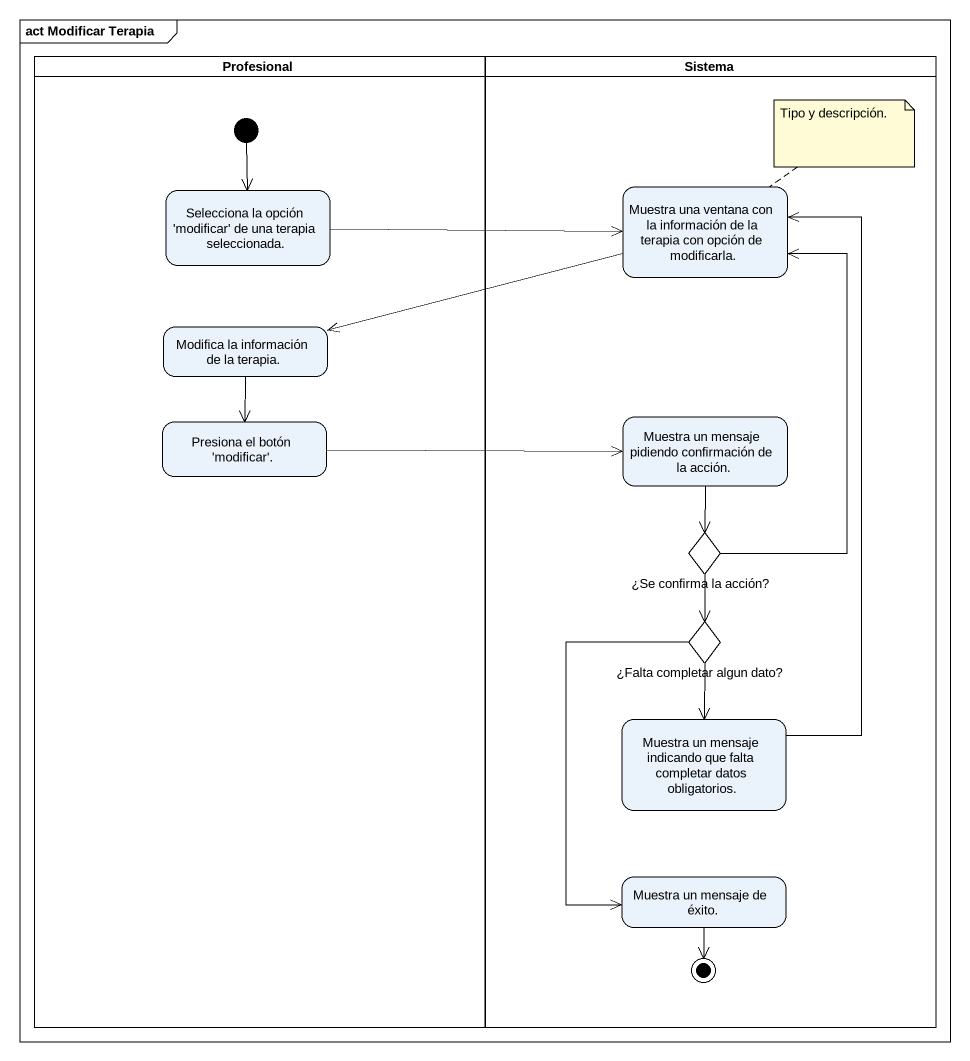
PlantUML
@startuml
mainframe act Modificar Terapia
hide empty description
state Profesional <<partition>> {
  state "Selecciona la opción 'modificar' de una terapia seleccionada." as Selecciona_la_opción
  state "Modifica la información de la terapia." as Modifica_la_información_de
  state "Presiona el botón 'modificar'." as Presiona_el_botón_modificar
  [*] --> Selecciona_la_opción
}
state Sistema <<partition>> {
  state "Muestra una ventana con la información de la terapia con opción de modificarla." as Muestra_una_ventana_con_la
  state "Muestra un mensaje pidiendo confirmación de la acción." as Muestra_un_mensaje_pidiendo
  state "¿Se confirma la acción?" as Se_confirma_la_acción <<choice>>
  state "¿Falta completar algun dato?" as Falta_completar_algun_dato <<choice>>
  state "Muestra un mensaje indicando que falta completar datos obligatorios." as Muestra_un_mensaje
  state "Muestra un mensaje de éxito." as Muestra_un_mensaje_de_éxito
  Muestra_un_mensaje_de_éxito --> [*]
}
Selecciona_la_opción -right-> Muestra_una_ventana_con_la
Muestra_una_ventana_con_la -left-> Modifica_la_información_de
Modifica_la_información_de --> Presiona_el_botón_modificar
Muestra_un_mensaje_pidiendo --> Se_confirma_la_acción
Presiona_el_botón_modificar -right-> Muestra_un_mensaje_pidiendo
Se_confirma_la_acción -up-> Muestra_una_ventana_con_la
Se_confirma_la_acción --> Falta_completar_algun_dato
Falta_completar_algun_dato --> Muestra_un_mensaje
Falta_completar_algun_dato --> Muestra_un_mensaje_de_éxito
Muestra_un_mensaje -up-> Muestra_una_ventana_con_la
note top of Muestra_una_ventana_con_la : Tipo y descripción.
@enduml
